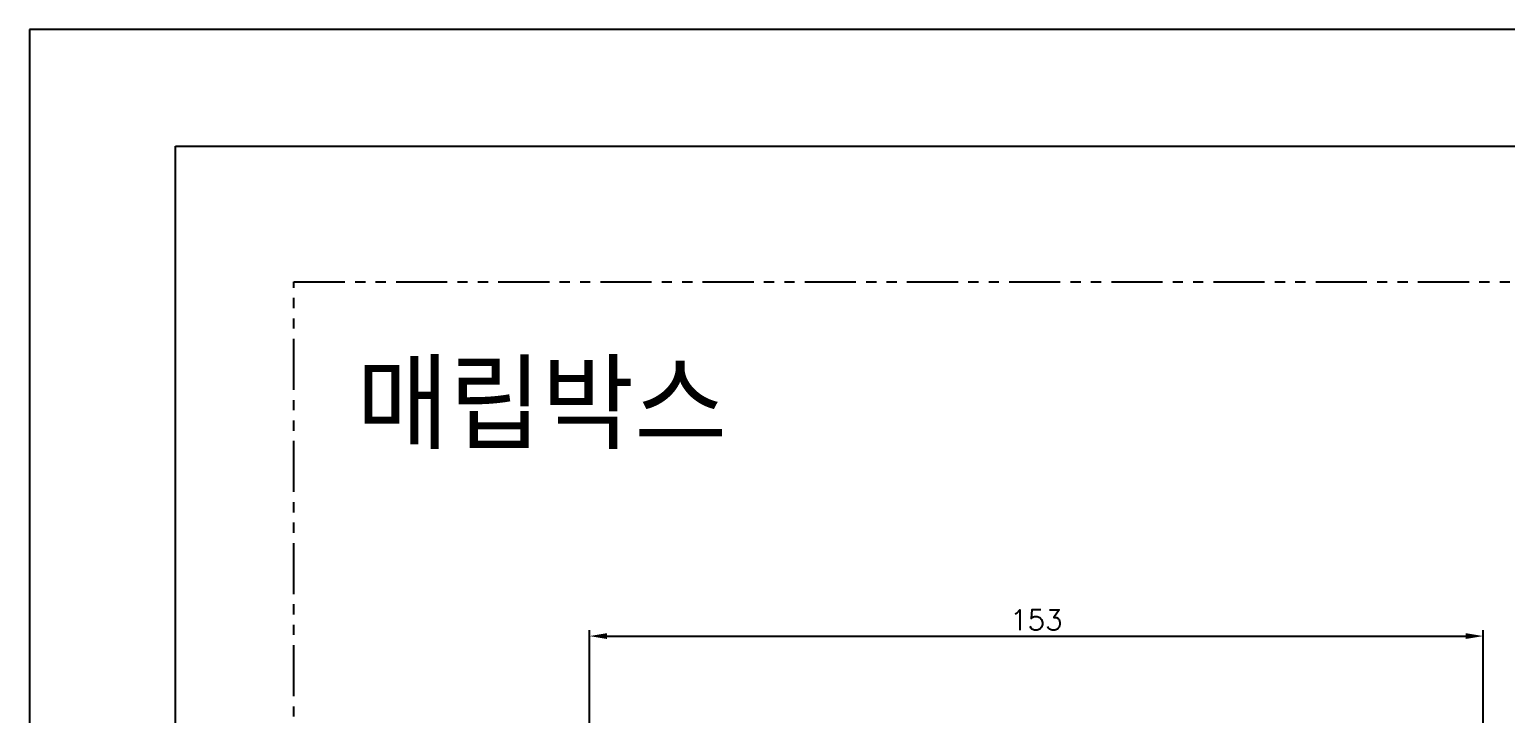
# Model space of a CAD drawing. Extents: x 39169 to 40010, y 19017 to 19611.
# Drawn here: x 39168.5 to 39421.3, y 19494.2 to 19611.4 of the extents above; entities that cross this region are included whole.
import ezdxf

# ---------------------------------------------------------------- set-up
doc = ezdxf.new("R2010")
doc.units = 0
doc.header["$LTSCALE"] = 7
doc.header["$MEASUREMENT"] = 0
doc.linetypes.add('PHANTOM', pattern=[2.5, 1.25, -0.25, 0.25, -0.25, 0.25, -0.25])
doc.layers.get('0').update_dxf_attribs({"color": 2, "linetype": 'CONTINUOUS'})
for name, color, linetype in [('D', 2, 'CONTINUOUS'), ('DIM', 2, 'CONTINUOUS'), ('TXT', 4, 'CONTINUOUS')]:
    doc.layers.add(name, color=color, linetype=linetype)
doc.styles.add('GHS', font='romans', dxfattribs={"bigfont": 'ghs'})

# ---------------------------------------------------------------- blocks, each defined once
blk = doc.blocks.new('BORDER')
for p, q in [((1, 1), (0, 1)), ((0, 1), (0, 0))]:
    blk.add_line(p, q)

msp = doc.modelspace()

# ---------------------------------------------------------------- linework, layer by layer
at = {"layer": 'D', "color": 2, "linetype": 'PHANTOM'}
msp.add_lwpolyline([(39213.79, 19568.17), (39547.31, 19568.17), (39547.31, 19269.66), (39213.79, 19269.66)], close=True, dxfattribs=at)
at = {"layer": 'DIM'}
for p, q in [((39264.44, 19474.28), (39264.44, 19508.46)), ((39267.44, 19507.46), (39414.44, 19507.46)), ((39417.44, 19474.28), (39417.44, 19508.46))]:
    msp.add_line(p, q, dxfattribs=at)
for points in [[(39267.44, 19507.96), (39267.44, 19506.96), (39264.44, 19507.46)], [(39414.44, 19507.96), (39414.44, 19506.96), (39417.44, 19507.46)]]:
    msp.add_solid(points, dxfattribs=at)
at = {"layer": 'TXT'}
for p, q in [((39193.52, 19037.42), (39193.52, 19591.42)), ((39193.52, 19591.42), (39979.52, 19591.42))]:
    msp.add_line(p, q, dxfattribs=at)

# ---------------------------------------------------------------- block references
at = {"xscale": 841, "yscale": 594.0000000000002, "zscale": 841}
msp.add_blockref('BORDER', (39168.52, 19017.42), dxfattribs=at)

# ---------------------------------------------------------------- texts
at = {"layer": 'D', "color": 2, "style": 'GHS'}
msp.add_text('매립박스', height=15, dxfattribs=at).set_placement((39224.47, 19539.46))
at = {"layer": 'DIM', "insert": (39340.94, 19510.21), "char_height": 3.5, "attachment_point": 5, "style": 'GHS'}
msp.add_mtext('\\A1;153', dxfattribs=at)

doc.saveas('drawing.dxf')
